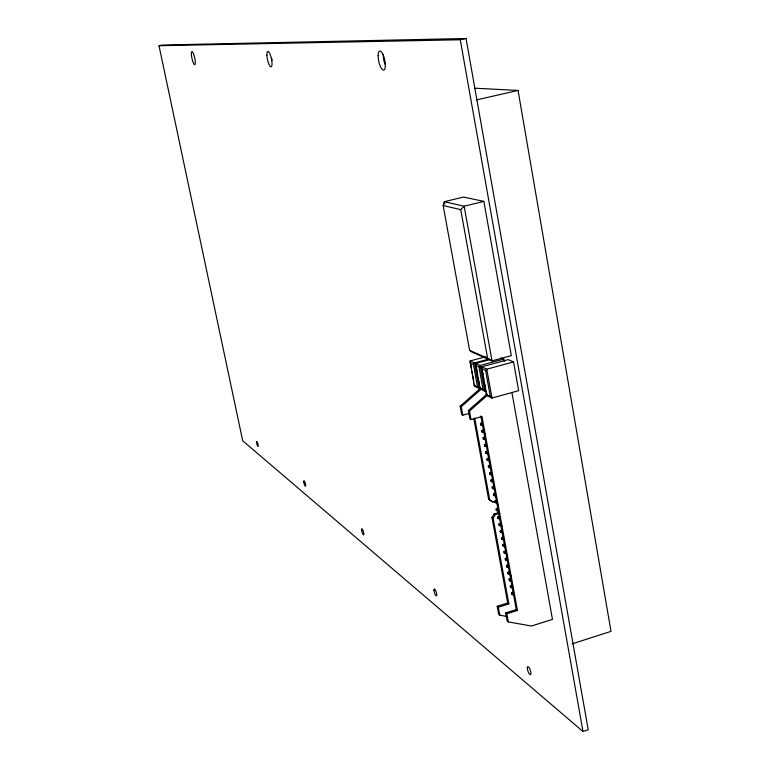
<?xml version="1.0" encoding="UTF-8"?>
<svg xmlns="http://www.w3.org/2000/svg" width="770" height="770" viewBox="0 0 770 770"><rect width="100%" height="100%" fill="white"/><g stroke="black" fill="none" stroke-linecap="round" stroke-linejoin="round"><path stroke-width="1.16" d="M477.718 375.038L475.61 363.469L480.085 365.49L484.753 391.112L480.249 388.927L479.739 388.013L475.61 363.469L490.192 359.513M471.558 369.013L470.085 360.976L474.493 362.968L479.142 388.388L474.715 386.242L474.195 385.327L470.085 360.976L485.687 356.76M443.154 205.542L444.3 201.711L463.511 197.043L483.868 201.384L511.319 355.634L492.04 360.861L471.74 351.967L469.623 350.36L443.154 205.542L460.73 209.642L464.146 206.216L483.868 201.384M507.709 603.025L497.208 606.298L498.325 607.164L508.845 603.882L507.709 603.025L491.972 517.421L494.128 513.898L498.671 512.56M508.845 603.882L493.098 518.152L495.254 514.63L499.797 513.282M479.142 388.388L477.516 386.935L473.386 364.354L474.493 362.968L489.066 359.022M484.753 391.112L483.108 389.649L478.969 366.886L480.085 365.49L503.782 359.061L504.206 361.39M481.616 366.857L486.775 369.196L492.011 398.052L490.336 396.56L485.629 370.601L486.775 369.196L513.542 361.91L518.653 390.669L492.011 398.052L486.823 395.511L486.313 394.596L481.616 366.857L508.21 359.628L513.542 361.91M469.296 413.365L462.799 415.174L461.711 414.587L460.152 406.175L479.72 388.966L481.981 388.35M462.799 415.174L461.24 406.743L480.827 389.514L479.72 388.966M517.44 610.466L516.285 609.58L505.669 612.901L506.814 613.796L517.44 610.466L481.991 416.541L471.048 419.602L469.941 419.005L468.372 410.497L487.256 393.865M471.048 419.602L469.479 411.074L487.487 395.212M511.53 592.938L512.676 592.178L513.484 592.775L513.831 594.661L512.348 594.71L511.53 592.938L512.348 594.71M510.279 586.095L511.434 585.335L512.233 585.932L510.279 586.095L510.52 587.443L512.579 587.818M507.767 572.38L508.922 571.629L509.721 572.197L510.067 574.093L508.007 573.737L507.767 572.38L508.575 574.15M511.319 580.965L509.268 580.599L509.018 579.242L510.173 578.491L510.972 579.069L511.665 582.351M506.506 565.507L507.661 564.747L508.46 565.324L506.506 565.507L506.756 566.864L508.806 567.221M505.245 558.616L506.4 557.865L507.199 558.423L507.546 560.329L505.495 559.973L505.245 558.616L506.063 560.377M503.984 551.724L505.139 550.974L505.938 551.522L506.285 553.428L504.225 553.081L503.984 551.724L504.793 553.476M502.714 544.813L503.878 544.063L504.677 544.611L502.714 544.813L502.964 546.171L505.678 546.854M501.443 537.893L502.608 537.142L503.407 537.681L503.753 539.597L501.694 539.26L501.443 537.893L502.261 539.645M500.182 530.963L501.347 530.212L502.136 530.742L502.492 532.657L500.423 532.32L500.182 530.963L500.991 532.705M498.902 524.014L500.076 523.273L500.866 523.793L498.902 524.014L499.153 525.381L501.222 525.708M497.632 517.055L498.806 516.314L499.595 516.834L499.942 518.749L497.882 518.431L497.632 517.055L498.45 518.797M496.169 509.076L497.343 508.335L498.132 508.845L498.479 510.76L496.419 510.443L496.169 509.076L496.987 510.808M494.706 501.126L495.88 500.385L496.669 500.885L497.025 502.82L494.966 502.502L494.706 501.126L495.524 502.858M493.426 494.128L494.6 493.397L495.389 493.888L493.426 494.128L493.685 495.514L495.745 495.822L494.956 495.322M493.676 488.324L494.465 488.806L492.396 488.507L492.146 487.121L493.32 486.39L494.109 486.881L494.773 489.97M490.865 480.105L492.04 479.373L492.829 479.854L493.185 481.789L491.116 481.491L490.865 480.105L491.674 481.837M489.576 473.078L490.75 472.347L491.539 472.819L489.576 473.078L489.826 474.464L491.895 474.753M488.536 467.419L490.606 467.708L488.536 467.419L488.286 466.033L489.46 465.301L490.249 465.773L490.904 468.824M486.996 458.978L488.17 458.256L488.96 458.708L489.316 460.653L487.246 460.373L486.996 458.978L487.805 460.701M485.697 451.913L486.881 451.191L487.67 451.634L485.697 451.913L485.957 453.309L488.026 453.588L485.957 453.309M485.947 446.061L486.727 446.504L484.657 446.234L484.407 444.839L485.591 444.117L486.37 444.55L487.015 447.562M483.108 437.745L484.292 437.023L485.071 437.456L485.437 439.42L483.358 439.15L483.108 437.745L483.916 439.458M481.808 430.651L482.992 429.93L483.772 430.353L481.808 430.651L482.058 432.047L484.137 432.307L482.058 432.047M480.499 423.529L481.693 422.817L482.472 423.231L480.499 423.529L480.759 424.934L482.829 425.194L480.759 424.934M508.335 572.793L509.721 572.197M509.018 579.242L510.972 579.069M512.098 593.362L513.484 592.775M491.424 480.451L492.829 479.854M492.146 487.121L494.109 486.881M495.274 501.482L496.669 500.885M496.737 509.432L498.132 508.845M498.2 517.43L499.595 516.834M500.741 531.338L502.136 530.742M502.011 538.278L503.407 537.681M504.552 552.119L505.938 551.522M505.813 559.02L507.199 558.423M483.666 438.063L485.071 437.456M484.407 444.839L486.37 444.55M487.554 459.305L488.96 458.708M488.286 466.033L490.249 465.773M583.005 731.5L588.222 729.739L466.052 38.5L162.345 45.035L158.995 45.728L242.704 440.767L583.005 731.5L460.267 39.761L158.995 45.728M572.187 643.836L611.005 631.362L518.056 90.436L474.83 88.213M473.81 418.601L488.661 499.364L492.944 502.04L495.216 501.366M476.361 99.936L518.056 90.436M460.267 39.761L466.052 38.5M511.771 594.286L513.831 594.661M510.52 587.443L511.771 587.221L513.253 588.299M506.756 566.864L508.007 566.643M499.153 525.381L500.423 525.188M496.419 510.443L498.479 510.76M489.826 474.464L491.106 474.281M487.246 460.373L489.316 460.653M505.669 612.901L507.16 621.015L508.306 621.919L531.454 626.02L552.465 619.369L511.896 392.344M497.208 606.298L498.691 614.316L499.817 615.201L506.689 616.424M501.02 357.877L503.782 359.061M469.623 350.36L487.603 358.204L492.04 360.861L464.146 206.216L444.3 201.711L444.733 204.079M470.085 362.843L473.386 364.354M475.61 365.355L478.969 366.886M481.625 368.772L485.629 370.601M474.195 385.327L477.516 386.935M479.739 388.013L483.108 389.649M486.313 394.596L490.336 396.56M460.152 406.175L461.24 406.743M468.372 410.497L469.479 411.074M483.416 425.098L482.857 424.79L483.108 426.195M484.417 433.337L484.975 433.645M488.623 453.588L488.065 453.27L488.315 454.666M489.614 461.75L490.172 462.077M488.661 499.364L492.944 502.04M496.371 495.976L495.803 495.62L496.053 497.006M496.236 502.31L497.025 502.82M497.343 504.013L497.911 504.379M494.128 513.898L495.254 514.63M491.972 517.421L493.098 518.152M501.857 525.977L501.289 525.592L501.54 526.969M502.81 533.928L503.387 534.313M506.622 554.756L507.199 555.151M509.471 567.625L508.903 567.221L509.153 568.578M510.414 575.469L510.982 575.883M506.814 613.796L508.306 621.919M498.325 607.164L499.817 615.201M478.141 377.358L480.037 387.772M491.943 474.493L492.194 475.889M505.11 546.459L505.361 547.826M512.676 587.876L512.926 589.223M480.865 415.954L516.285 609.58M471.981 371.304L472.405 373.604M472.819 375.904L473.868 381.641M474.291 383.941L474.715 386.242M481.058 423.837L481.317 425.233M482.367 430.95L482.617 432.355M484.965 445.156L485.216 446.552M486.265 452.24L486.515 453.626M488.844 466.37L489.104 467.756M490.134 473.415L490.394 474.801M492.713 487.477L492.964 488.854M493.994 494.484L494.244 495.861M499.47 524.389L499.72 525.756M503.282 545.208L503.532 546.565M507.074 565.912L507.324 567.269M509.586 579.666L509.836 581.013M510.847 586.519L511.097 587.866M474.695 418.014L489.778 500.076M460.73 209.642L487.603 358.204M481.828 368.002L483.079 374.884M483.493 377.175L483.906 379.466M484.32 381.756L486.197 392.074M385.01 64.17A9.75 3.09 78.2 0 1 383.239 54.651M272.089 60.214A7.921 2.021 77.9 0 1 271.618 58.212M378.128 55.69A9.75 3.061 78.2 0 0 383.498 70.118A9.75 3.061 78.2 0 0 383.556 55.844A9.75 3.061 78.2 0 0 378.128 55.69M266.901 55.209A7.921 2.012 77.9 0 0 271.002 66.894A7.921 2.012 77.9 0 0 270.472 55.305A7.921 2.012 77.9 0 0 266.901 55.209M191.412 54.872A6.68 1.415 77.6 0 0 194.714 64.699A6.68 1.415 77.6 0 0 193.944 54.949A6.68 1.415 77.6 0 0 191.412 54.872M303.794 482.087A2.868 0.626 74.5 0 0 305.449 486.197A2.868 0.626 74.5 0 0 304.891 482.01A2.868 0.626 74.5 0 0 303.794 482.087M256.554 442.432A2.599 0.51 74.9 0 0 257.95 446.427A2.599 0.51 74.9 0 0 257.594 442.923A2.599 0.51 74.9 0 0 256.554 442.432M361.582 530.241A3.205 0.77 73.8 0 0 363.527 534.89A3.205 0.77 73.8 0 0 362.978 530.299A3.205 0.77 73.8 0 0 361.582 530.241M433.982 590.571A3.629 0.963 72.9 0 0 436.311 595.922A3.629 0.963 72.9 0 0 435.81 590.85A3.629 0.963 72.9 0 0 433.982 590.571M527.344 668.36A4.206 1.251 71.5 0 0 530.212 674.664A4.206 1.251 71.5 0 0 529.808 668.995A4.206 1.251 71.5 0 0 527.344 668.36"/></g></svg>
